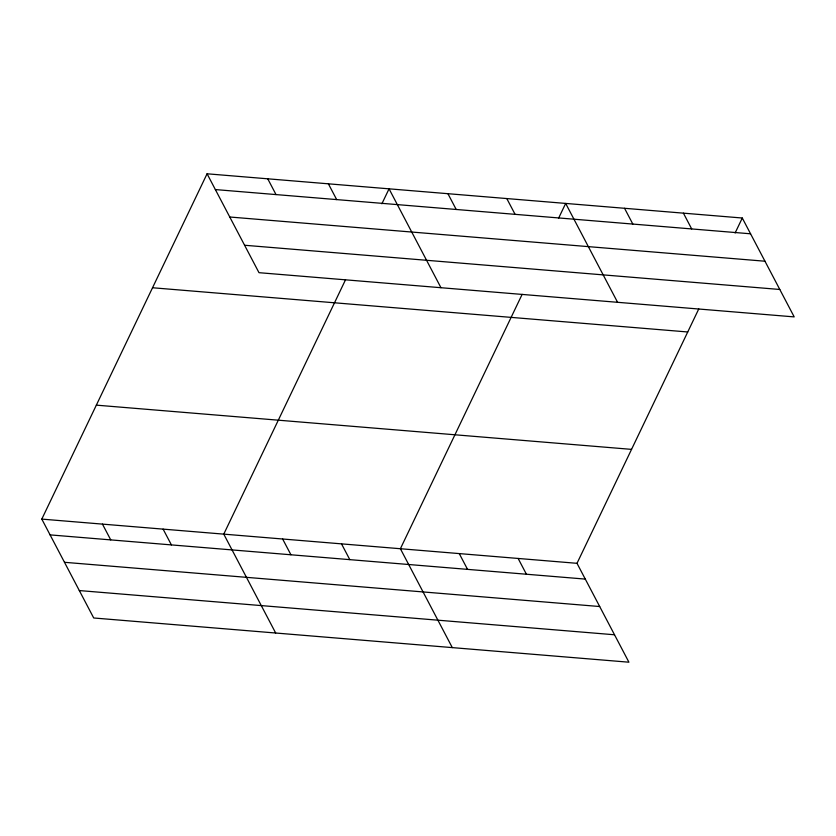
<?xml version="1.0" encoding="UTF-8"?>
<svg xmlns="http://www.w3.org/2000/svg" width="836" height="836" viewBox="0 0 836 836"><rect width="100%" height="100%" fill="white"/><g stroke="black" fill="none" stroke-linecap="round" stroke-linejoin="round"><path stroke-width="1.25" d="M698.76 308.954L577.007 563.318L628.923 662.206L93.716 617.982L41.8 519.104L207.077 173.794L742.284 218.018L794.2 316.896L258.993 272.682L207.077 173.794M345.529 279.767L223.766 534.131L275.681 633.019M381.885 203.796L389.053 188.831L440.959 287.709M522.145 294.356L400.392 548.73L452.297 647.607M558.511 218.395L565.669 203.43L617.585 302.308M735.126 232.983L742.284 218.018M215.364 189.573L750.571 233.798M229.764 217.005L764.971 261.219M244.593 245.251L779.8 289.475M152.539 287.751L687.746 331.976M96.339 405.146L631.546 449.371M41.8 519.104L577.007 563.318M50.087 534.883L585.294 579.097M64.487 562.304L599.684 606.528M79.316 590.561L614.523 634.775M683.42 213.159L691.696 228.939M624.544 208.289L632.831 224.069M506.794 198.56L515.08 214.34M447.929 193.701L456.205 209.481M328.391 183.826L336.678 199.605M518.132 558.458L526.419 574.238M267.739 178.81L276.026 194.589M459.257 553.589L467.543 569.368M341.516 543.86L349.803 559.639M282.641 539.001L290.928 554.78M163.114 529.125L171.401 544.905M102.452 524.109L110.739 539.889"/></g></svg>
